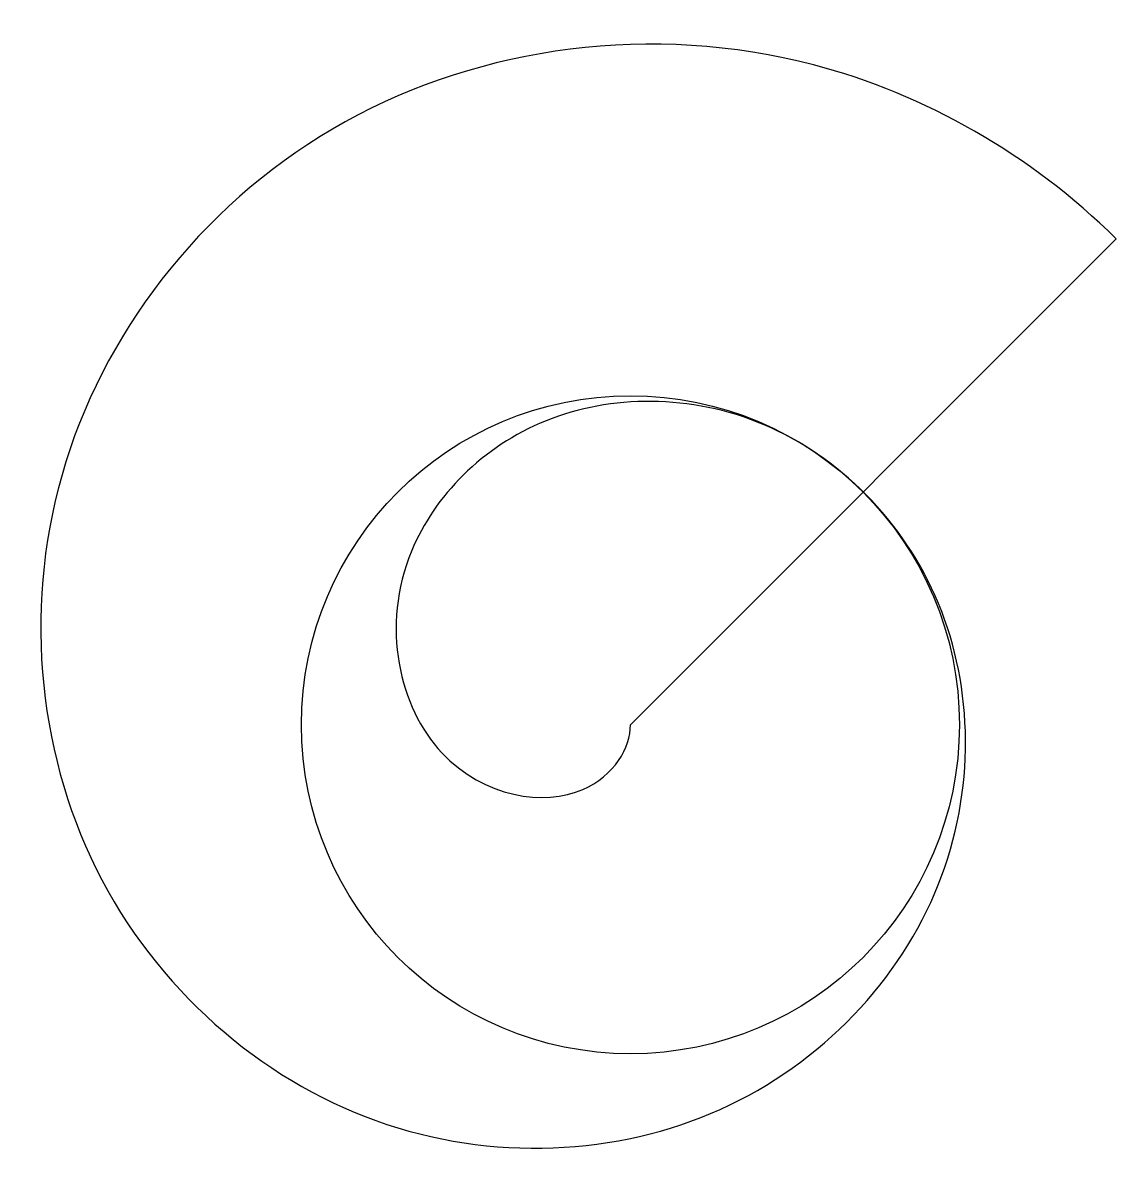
# Model space of a CAD drawing. Header units: millimetres. Extents: x 12345 to 32205, y 17705 to 38392.
import ezdxf

# ---------------------------------------------------------------- set-up
doc = ezdxf.new("R2010")
doc.units = ezdxf.units.MM

msp = doc.modelspace()

# ---------------------------------------------------------------- linework, layer by layer
for p, q in [((23415, 25679, 1), (32205, 34470, 0)), ((23382, 25648, 1), (23415, 25679, 1))]:
    msp.add_line(p, q)
msp.add_circle((23382, 25648, 1), 5974)
msp.add_open_spline([(32205, 34470, 0), (30651, 36002, 0), (28731, 37100, 0), (23782, 38392, 0), (20676, 37965, 0), (15730, 35224, 0), (13911, 32935, 1), (12345, 27913, 1), (12596, 25211, 1), (14761, 20854, 1), (16654, 19216, 1), (20863, 17705, 1), (23153, 17829, 1), (26874, 19500, 1), (28289, 21028, 1), (29655, 24453, 1), (29608, 26325, 1), (28346, 29369, 1), (27149, 30526, 1), (24474, 31659, 1), (23017, 31638, 1), (20684, 30697, 1), (19818, 29794, 1), (18837, 27430, 1), (19189, 25957, 1), (20721, 24322, 1), (21818, 24168, 1), (23088, 24722, 1), (23388, 25233, 1), (23382, 25648, 1)], degree=3, knots=[7.787307, 7.787307, 7.787307, 7.787307, 8.309347, 8.309347, 9.064742, 9.064742, 9.820137, 9.820137, 10.575532, 10.575532, 11.330927, 11.330927, 12.086322, 12.086322, 12.841717, 12.841717, 13.597112, 13.597112, 14.352508, 14.352508, 15.107903, 15.107903, 15.863298, 15.863298, 16.923513, 16.923513, 17.983729, 17.983729, 18.849556, 18.849556, 18.849556, 18.849556])

doc.saveas('drawing.dxf')
